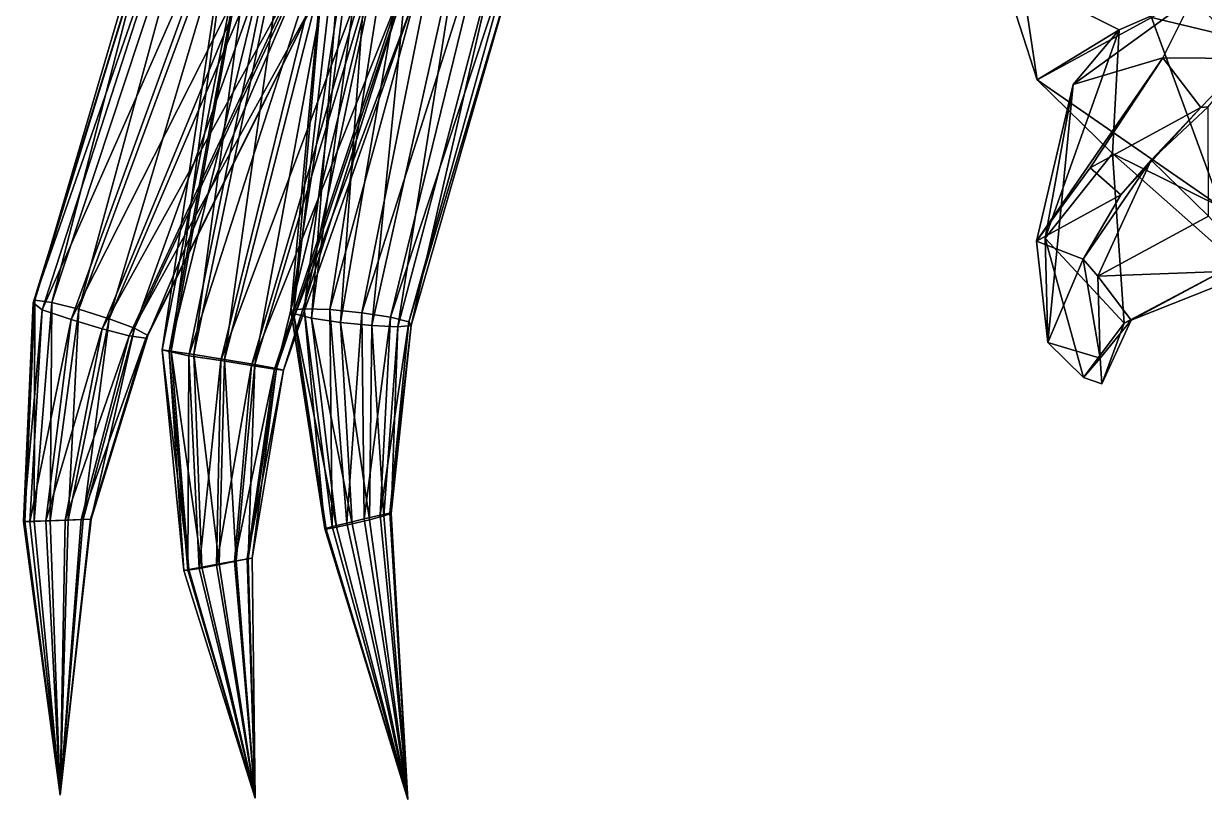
# Model space of a CAD drawing. Extents: x -86 to 86, y 0 to 86.
# Drawn here: x -47.63 to -5.78, y 0.04 to 27.53 of the extents above; entities that cross this region are included whole.
import ezdxf

# ---------------------------------------------------------------- set-up
doc = ezdxf.new("R2010")
doc.units = 0

msp = doc.modelspace()

# ---------------------------------------------------------------- linework, layer by layer
at = {"color": 1}
for points in [[(-36.451328, 35.804855, -24.64559), (-38.154564, 17.376732, -26.653551), (-38.058716, 17.256302, -25.597281)], [(-36.451328, 35.804855, -24.64559), (-35.353214, 35.496948, -26.266121), (-38.154564, 17.376732, -26.653551)], [(-36.005215, 35.22718, -23.028061), (-36.451328, 35.804855, -24.64559), (-38.058716, 17.256302, -25.597281)], [(-42.011753, 35.518158, 13.512199), (-47.225216, 17.733818, 15.263124), (-46.629429, 17.649612, 16.144794)], [(-42.011753, 35.518158, 13.512199), (-41.940063, 34.914597, 11.626104), (-47.225216, 17.733818, 15.263124)], [(-40.903469, 34.944229, 14.773724), (-42.011753, 35.518158, 13.512199), (-46.629429, 17.649612, 16.144794)], [(-35.353214, 35.496948, -26.266121), (-37.678604, 17.427895, -27.608332), (-38.154564, 17.376732, -26.653551)], [(-36.005215, 35.22718, -23.028061), (-38.058716, 17.256302, -25.597281), (-37.418777, 17.097298, -24.716274)], [(-35.353214, 35.496948, -26.266121), (-34.082767, 34.609283, -27.668501), (-37.678604, 17.427895, -27.608332)], [(-35.164825, 34.062515, -21.611168), (-36.005215, 35.22718, -23.028061), (-37.418777, 17.097298, -24.716274)], [(-41.940063, 34.914597, 11.626104), (-41.698444, 33.720123, 9.928019), (-47.293747, 17.640171, 14.201382)], [(-41.940063, 34.914597, 11.626104), (-47.293747, 17.640171, 14.201382), (-47.225216, 17.733818, 15.263124)], [(-40.903469, 34.944229, 14.773724), (-46.629429, 17.649612, 16.144794), (-45.664829, 17.409309, 16.616777)], [(-39.648525, 33.706627, 15.755428), (-40.903469, 34.944229, 14.773724), (-45.664829, 17.409309, 16.616777)], [(-39.913616, 34.369514, -6.983901), (-42.722115, 15.967926, -6.833752), (-42.401119, 15.930763, -5.816414)], [(-39.913616, 34.369514, -6.983901), (-39.211216, 33.864227, -8.766625), (-42.722115, 15.967926, -6.833752)], [(-39.145348, 33.90403, -5.453469), (-39.913616, 34.369514, -6.983901), (-42.401119, 15.930763, -5.816414)], [(-34.082767, 34.609283, -27.668501), (-36.774094, 17.400002, -28.479263), (-37.678604, 17.427895, -27.608332)], [(-34.082767, 34.609283, -27.668501), (-32.465408, 33.166695, -27.602398), (-36.774094, 17.400002, -28.479263)], [(-39.145348, 33.90403, -5.453469), (-42.401119, 15.930763, -5.816414), (-41.589756, 15.809044, -5.083033)], [(-38.059357, 32.814987, -4.14775), (-39.145348, 33.90403, -5.453469), (-41.589756, 15.809044, -5.083033)], [(-35.164825, 34.062515, -21.611168), (-37.418777, 17.097298, -24.716274), (-36.399971, 16.9422, -24.261278)], [(-33.709816, 32.547554, -20.771526), (-35.164825, 34.062515, -21.611168), (-36.399971, 16.9422, -24.261278)], [(-41.698444, 33.720123, 9.928019), (-46.967236, 17.38707, 13.015308), (-47.293747, 17.640171, 14.201382)], [(-41.698444, 33.720123, 9.928019), (-40.504635, 31.986488, 9.407804), (-46.967236, 17.38707, 13.015308)], [(-39.648525, 33.706627, 15.755428), (-45.664829, 17.409309, 16.616777), (-44.591972, 17.075172, 16.536928)], [(-38.213871, 31.973648, 15.991493), (-39.648525, 33.706627, 15.755428), (-44.591972, 17.075172, 16.536928)], [(-39.211216, 33.864227, -8.766625), (-42.466072, 15.911507, -7.869134), (-42.722115, 15.967926, -6.833752)], [(-39.211216, 33.864227, -8.766625), (-38.315117, 32.790405, -10.319869), (-42.466072, 15.911507, -7.869134)], [(-32.465408, 33.166695, -27.602398), (-35.636467, 17.284431, -28.32688), (-36.774094, 17.400002, -28.479263)], [(-32.465408, 33.166695, -27.602398), (-31.058853, 31.697678, -27.011452), (-35.636467, 17.284431, -28.32688)], [(-11.704825, 25.54068, 39.765533), (-12.945855, 29.396553, 45.966255), (-12.869248, 33.323929, 31.477707)], [(-11.704825, 25.54068, 39.765533), (-12.869248, 33.323929, 31.477707), (-7.64535, 27.754784, 26.308624)], [(-38.315117, 32.790405, -10.319869), (-41.776886, 15.758598, -8.907922), (-42.466072, 15.911507, -7.869134)], [(-38.315117, 32.790405, -10.319869), (-36.779339, 31.267044, -10.468317), (-41.776886, 15.758598, -8.907922)], [(-38.059357, 32.814987, -4.14775), (-41.589756, 15.809044, -5.083033), (-40.502571, 15.633682, -4.845722)], [(-36.514576, 31.293633, -3.502551), (-38.059357, 32.814987, -4.14775), (-40.502571, 15.633682, -4.845722)], [(-33.709816, 32.547554, -20.771526), (-36.399971, 16.9422, -24.261278), (-35.281593, 16.829933, -24.341585)], [(-32.083641, 31.201607, -21.358267), (-33.709816, 32.547554, -20.771526), (-35.281593, 16.829933, -24.341585)], [(-40.504635, 31.986488, 9.407804), (-45.939865, 17.052505, 12.611134), (-46.967236, 17.38707, 13.015308)], [(-40.504635, 31.986488, 9.407804), (-39.229656, 30.295753, 9.446312), (-45.939865, 17.052505, 12.611134)], [(-38.213871, 31.973648, 15.991493), (-44.591972, 17.075172, 16.536928), (-43.697735, 16.736065, 15.940968)], [(-37.32708, 30.300087, 14.890108), (-38.213871, 31.973648, 15.991493), (-43.697735, 16.736065, 15.940968)], [(-0.006468, 25.92337, 24.383583), (-7.64535, 27.754784, 26.308624), (-0.003063, 31.98484, 10.022373)], [(-31.058853, 31.697678, -27.011452), (-34.622059, 17.125858, -27.825207), (-35.636467, 17.284431, -28.32688)], [(-31.058853, 31.697678, -27.011452), (-30.194481, 30.544746, -25.713161), (-34.622059, 17.125858, -27.825207)], [(-36.779339, 31.267044, -10.468317), (-40.638878, 15.590397, -8.994062), (-41.776886, 15.758598, -8.907922)], [(-36.779339, 31.267044, -10.468317), (-35.334694, 29.77343, -10.058725), (-40.638878, 15.590397, -8.994062)], [(-36.514576, 31.293633, -3.502551), (-40.502571, 15.633682, -4.845722), (-39.434349, 15.450459, -5.154191)], [(-35.110001, 29.811394, -4.296537), (-36.514576, 31.293633, -3.502551), (-39.434349, 15.450459, -5.154191)], [(-32.083641, 31.201607, -21.358267), (-35.281593, 16.829933, -24.341585), (-34.361305, 16.791348, -24.938578)], [(-30.804728, 30.269844, -22.484556), (-32.083641, 31.201607, -21.358267), (-34.361305, 16.791348, -24.938578)], [(-39.229656, 30.295753, 9.446312), (-44.847748, 16.718201, 12.574173), (-45.939865, 17.052505, 12.611134)], [(-39.229656, 30.295753, 9.446312), (-38.012318, 29.058868, 10.312412), (-44.847748, 16.718201, 12.574173)], [(-37.32708, 30.300087, 14.890108), (-43.697735, 16.736065, 15.940968), (-43.221367, 16.483051, 14.985001)], [(-36.945724, 29.074593, 13.432348), (-37.32708, 30.300087, 14.890108), (-43.221367, 16.483051, 14.985001)], [(-30.194481, 30.544746, -25.713161), (-33.976479, 16.961433, -26.95293), (-34.622059, 17.125858, -27.825207)], [(-30.804728, 30.269844, -22.484556), (-34.361305, 16.791348, -24.938578), (-33.885952, 16.839756, -25.893059)], [(-30.194481, 30.544746, -25.713161), (-30.102068, 30.021606, -24.056316), (-33.976479, 16.961433, -26.95293)], [(-30.102068, 30.021606, -24.056316), (-30.804728, 30.269844, -22.484556), (-33.885952, 16.839756, -25.893059)], [(-35.334694, 29.77343, -10.058725), (-39.545853, 15.415726, -8.710106), (-40.638878, 15.590397, -8.994062)], [(-35.334694, 29.77343, -10.058725), (-34.25095, 28.684769, -8.874556), (-39.545853, 15.415726, -8.710106)], [(-35.110001, 29.811394, -4.296537), (-39.434349, 15.450459, -5.154191), (-38.669975, 15.308868, -5.929111)], [(-34.146652, 28.716263, -5.579104), (-35.110001, 29.811394, -4.296537), (-38.669975, 15.308868, -5.929111)], [(-30.102068, 30.021606, -24.056316), (-33.885952, 16.839756, -25.893059), (-33.976479, 16.961433, -26.95293)], [(-8.797855, 27.313873, 48.28727), (-6.178927, 28.462631, 52.511536), (-12.945855, 29.396553, 45.966255)], [(-8.797855, 27.313873, 48.28727), (-12.945855, 29.396553, 45.966255), (-11.704825, 25.54068, 39.765533)], [(-38.012318, 29.058868, 10.312412), (-43.883556, 16.471016, 13.036667), (-44.847748, 16.718201, 12.574173)], [(-38.012318, 29.058868, 10.312412), (-37.176987, 28.611496, 11.771671), (-43.883556, 16.471016, 13.036667)], [(-37.176987, 28.611496, 11.771671), (-36.945724, 29.074593, 13.432348), (-43.290665, 16.386845, 13.924208)], [(-36.945724, 29.074593, 13.432348), (-43.221367, 16.483051, 14.985001), (-43.290665, 16.386845, 13.924208)], [(-37.176987, 28.611496, 11.771671), (-43.290665, 16.386845, 13.924208), (-43.883556, 16.471016, 13.036667)], [(-34.25095, 28.684769, -8.874556), (-38.731113, 15.28756, -7.985917), (-39.545853, 15.415726, -8.710106)], [(-34.25095, 28.684769, -8.874556), (-33.81673, 28.297333, -7.234831), (-38.731113, 15.28756, -7.985917)], [(-34.146652, 28.716263, -5.579104), (-38.669975, 15.308868, -5.929111), (-38.414558, 15.249767, -6.963813)], [(-33.81673, 28.297333, -7.234831), (-34.146652, 28.716263, -5.579104), (-38.414558, 15.249767, -6.963813)], [(-8.797855, 27.313873, 48.28727), (-10.422258, 25.380997, 51.140785), (-6.178927, 28.462631, 52.511536)], [(-10.422258, 25.380997, 51.140785), (-7.249038, 26.326492, 53.634079), (-6.178927, 28.462631, 52.511536)], [(-6.178927, 28.462631, 52.511536), (-7.249038, 26.326492, 53.634079), (-4.229031, 26.303001, 52.514938)], [(-6.178927, 28.462631, 52.511536), (-4.229031, 26.303001, 52.514938), (-3.241655, 28.500084, 53.78627)], [(-33.81673, 28.297333, -7.234831), (-38.414558, 15.249767, -6.963813), (-38.731113, 15.28756, -7.985917)], [(-5.17589, 21.02565, 35.487473), (-11.704825, 25.54068, 39.765533), (-7.64535, 27.754784, 26.308624)], [(-5.17589, 21.02565, 35.487473), (-7.64535, 27.754784, 26.308624), (-0.006468, 25.92337, 24.383583)], [(-9.032102, 22.934006, 44.375557), (-8.797855, 27.313873, 48.28727), (-11.704825, 25.54068, 39.765533)], [(-9.032102, 22.934006, 44.375557), (-11.417465, 19.933067, 47.753746), (-8.797855, 27.313873, 48.28727)], [(-11.417465, 19.933067, 47.753746), (-10.422258, 25.380997, 51.140785), (-8.797855, 27.313873, 48.28727)], [(-10.422258, 25.380997, 51.140785), (-11.720147, 19.823776, 55.954071), (-7.249038, 26.326492, 53.634079)], [(-11.720147, 19.823776, 55.954071), (-9.825407, 22.417847, 56.344254), (-7.249038, 26.326492, 53.634079)], [(-7.249038, 26.326492, 53.634079), (-9.825407, 22.417847, 56.344254), (-5.904505, 24.556366, 53.280663)], [(-7.249038, 26.326492, 53.634079), (-5.904505, 24.556366, 53.280663), (-4.229031, 26.303001, 52.514938)], [(-4.229031, 26.303001, 52.514938), (-5.904505, 24.556366, 53.280663), (-5.645744, 24.582588, 49.751648)], [(-9.032102, 22.934006, 44.375557), (-11.704825, 25.54068, 39.765533), (-5.17589, 21.02565, 35.487473)], [(-11.328602, 16.236538, 55.949982), (-11.720147, 19.823776, 55.954071), (-10.422258, 25.380997, 51.140785)], [(-11.417465, 19.933067, 47.753746), (-11.328602, 16.236538, 55.949982), (-10.422258, 25.380997, 51.140785)], [(-9.825407, 22.417847, 56.344254), (-8.734528, 21.4618, 55.998329), (-5.904505, 24.556366, 53.280663)], [(-5.904505, 24.556366, 53.280663), (-8.734528, 21.4618, 55.998329), (-7.663395, 22.693977, 51.618813)], [(-5.904505, 24.556366, 53.280663), (-7.663395, 22.693977, 51.618813), (-5.645744, 24.582588, 49.751648)], [(-5.645744, 24.582588, 49.751648), (-7.663395, 22.693977, 51.618813), (-5.625316, 20.710712, 47.306023)], [(-8.623533, 16.922253, 46.509995), (-11.417465, 19.933067, 47.753746), (-9.032102, 22.934006, 44.375557)], [(-8.734528, 21.4618, 55.998329), (-10.069187, 19.188454, 56.171631), (-7.663395, 22.693977, 51.618813)], [(-7.663395, 22.693977, 51.618813), (-10.069187, 19.188454, 56.171631), (-9.548261, 18.578659, 48.71933)], [(-7.663395, 22.693977, 51.618813), (-9.548261, 18.578659, 48.71933), (-5.625316, 20.710712, 47.306023)], [(-4.629088, 19.032852, 41.417854), (-9.032102, 22.934006, 44.375557), (-5.17589, 21.02565, 35.487473)], [(-4.629088, 19.032852, 41.417854), (-8.623533, 16.922253, 46.509995), (-9.032102, 22.934006, 44.375557)], [(-8.734528, 21.4618, 55.998329), (-9.825407, 22.417847, 56.344254), (-11.720147, 19.823776, 55.954071)], [(-10.069187, 19.188454, 56.171631), (-8.734528, 21.4618, 55.998329), (-11.720147, 19.823776, 55.954071)], [(-5.625316, 20.710712, 47.306023), (-9.548261, 18.578659, 48.71933), (-3.898771, 18.796227, 45.041183)], [(-10.069187, 19.188454, 56.171631), (-11.720147, 19.823776, 55.954071), (-11.328602, 16.236538, 55.949982)], [(-8.623533, 16.922253, 46.509995), (-10.055568, 14.99823, 53.604118), (-11.417465, 19.933067, 47.753746)], [(-10.055568, 14.99823, 53.604118), (-11.328602, 16.236538, 55.949982), (-11.417465, 19.933067, 47.753746)], [(-9.471994, 15.679184, 56.329277), (-10.069187, 19.188454, 56.171631), (-11.328602, 16.236538, 55.949982)], [(-10.069187, 19.188454, 56.171631), (-9.471994, 15.679184, 56.329277), (-9.548261, 18.578659, 48.71933)], [(-8.370902, 17.025078, 47.52256), (-8.623533, 16.922253, 46.509995), (-4.629088, 19.032852, 41.417854)], [(-3.898771, 18.796227, 45.041183), (-8.370902, 17.025078, 47.52256), (-4.629088, 19.032852, 41.417854)], [(-9.548261, 18.578659, 48.71933), (-8.370902, 17.025078, 47.52256), (-3.898771, 18.796227, 45.041183)], [(-9.548261, 18.578659, 48.71933), (-9.471994, 15.679184, 56.329277), (-8.370902, 17.025078, 47.52256)], [(-47.293747, 17.640171, 14.201382), (-46.967236, 17.38707, 13.015308), (-47.627865, 9.886276, 14.788448)], [(-47.293747, 17.640171, 14.201382), (-47.627865, 9.886276, 14.788448), (-47.586498, 9.886772, 15.412386)], [(-47.225216, 17.733818, 15.263124), (-47.586498, 9.886772, 15.412386), (-47.24865, 9.895298, 15.897968)], [(-47.225216, 17.733818, 15.263124), (-47.293747, 17.640171, 14.201382), (-47.586498, 9.886772, 15.412386)], [(-46.629429, 17.649612, 16.144794), (-47.225216, 17.733818, 15.263124), (-47.24865, 9.895298, 15.897968)], [(-46.629429, 17.649612, 16.144794), (-47.24865, 9.895298, 15.897968), (-46.683899, 9.914368, 16.136524)], [(-45.664829, 17.409309, 16.616777), (-46.629429, 17.649612, 16.144794), (-46.683899, 9.914368, 16.136524)], [(-46.967236, 17.38707, 13.015308), (-47.410236, 9.88213, 14.12129), (-47.627865, 9.886276, 14.788448)], [(-46.967236, 17.38707, 13.015308), (-45.939865, 17.052505, 12.611134), (-47.410236, 9.88213, 14.12129)], [(-45.664829, 17.409309, 16.616777), (-46.683899, 9.914368, 16.136524), (-46.052299, 9.936188, 16.077295)], [(-44.591972, 17.075172, 16.536928), (-45.664829, 17.409309, 16.616777), (-46.052299, 9.936188, 16.077295)], [(-38.154564, 17.376732, -26.653551), (-37.678604, 17.427895, -27.608332), (-36.953831, 9.625095, -27.099958)], [(-38.058716, 17.256302, -25.597281), (-38.154564, 17.376732, -26.653551), (-36.903835, 9.613926, -26.510567)], [(-38.154564, 17.376732, -26.653551), (-36.953831, 9.625095, -27.099958), (-36.903835, 9.613926, -26.510567)], [(-37.418777, 17.097298, -24.716274), (-38.058716, 17.256302, -25.597281), (-36.543003, 9.68256, -26.019335)], [(-38.058716, 17.256302, -25.597281), (-36.903835, 9.613926, -26.510567), (-36.543003, 9.68256, -26.019335)], [(-37.678604, 17.427895, -27.608332), (-36.774094, 17.400002, -28.479263), (-36.68605, 9.708351, -27.658859)], [(-37.678604, 17.427895, -27.608332), (-36.68605, 9.708351, -27.658859), (-36.953831, 9.625095, -27.099958)], [(-36.774094, 17.400002, -28.479263), (-35.636467, 17.284431, -28.32688), (-36.176212, 9.832943, -28.124716)], [(-36.774094, 17.400002, -28.479263), (-36.176212, 9.832943, -28.124716), (-36.68605, 9.708351, -27.658859)], [(-35.636467, 17.284431, -28.32688), (-35.55534, 9.986717, -28.086376), (-36.176212, 9.832943, -28.124716)], [(-35.636467, 17.284431, -28.32688), (-34.622059, 17.125858, -27.825207), (-35.55534, 9.986717, -28.086376)], [(-45.939865, 17.052505, 12.611134), (-46.839737, 9.909424, 13.830803), (-47.410236, 9.88213, 14.12129)], [(-45.939865, 17.052505, 12.611134), (-44.847748, 16.718201, 12.574173), (-46.839737, 9.909424, 13.830803)], [(-44.591972, 17.075172, 16.536928), (-46.052299, 9.936188, 16.077295), (-45.520302, 9.955139, 15.735563)], [(-43.697735, 16.736065, 15.940968), (-44.591972, 17.075172, 16.536928), (-45.520302, 9.955139, 15.735563)], [(-36.399971, 16.9422, -24.261278), (-37.418777, 17.097298, -24.716274), (-35.981312, 9.806789, -25.751068)], [(-37.418777, 17.097298, -24.716274), (-36.543003, 9.68256, -26.019335), (-35.981312, 9.806789, -25.751068)], [(-35.281593, 16.829933, -24.341585), (-36.399971, 16.9422, -24.261278), (-35.366642, 9.954033, -25.776737)], [(-36.399971, 16.9422, -24.261278), (-35.981312, 9.806789, -25.751068), (-35.366642, 9.954033, -25.776737)], [(-34.622059, 17.125858, -27.825207), (-34.991608, 10.116257, -27.707151), (-35.55534, 9.986717, -28.086376)], [(-35.281593, 16.829933, -24.341585), (-35.366642, 9.954033, -25.776737), (-34.860729, 10.086151, -26.091057)], [(-34.361305, 16.791348, -24.938578), (-35.281593, 16.829933, -24.341585), (-34.860729, 10.086151, -26.091057)], [(-34.622059, 17.125858, -27.825207), (-33.976479, 16.961433, -26.95293), (-34.991608, 10.116257, -27.707151)], [(-33.976479, 16.961433, -26.95293), (-34.652294, 10.180065, -27.194883), (-34.991608, 10.116257, -27.707151)], [(-34.361305, 16.791348, -24.938578), (-34.860729, 10.086151, -26.091057), (-34.599293, 10.168968, -26.610071)], [(-33.976479, 16.961433, -26.95293), (-33.885952, 16.839756, -25.893059), (-34.652294, 10.180065, -27.194883)], [(-33.885952, 16.839756, -25.893059), (-34.599293, 10.168968, -26.610071), (-34.652294, 10.180065, -27.194883)], [(-33.885952, 16.839756, -25.893059), (-34.361305, 16.791348, -24.938578), (-34.599293, 10.168968, -26.610071)], [(-9.415476, 14.763985, 54.184624), (-10.055568, 14.99823, 53.604118), (-8.623533, 16.922253, 46.509995)], [(-9.471994, 15.679184, 56.329277), (-9.415476, 14.763985, 54.184624), (-8.370902, 17.025078, 47.52256)], [(-8.370902, 17.025078, 47.52256), (-9.415476, 14.763985, 54.184624), (-8.623533, 16.922253, 46.509995)], [(-44.847748, 16.718201, 12.574173), (-46.149704, 9.941586, 13.865501), (-46.839737, 9.909424, 13.830803)], [(-44.847748, 16.718201, 12.574173), (-43.883556, 16.471016, 13.036667), (-46.149704, 9.941586, 13.865501)], [(-43.883556, 16.471016, 13.036667), (-45.593372, 9.961327, 14.133333), (-46.149704, 9.941586, 13.865501)], [(-43.883556, 16.471016, 13.036667), (-43.290665, 16.386845, 13.924208), (-45.593372, 9.961327, 14.133333)], [(-43.290665, 16.386845, 13.924208), (-45.255264, 9.96909, 14.613497), (-45.593372, 9.961327, 14.133333)], [(-43.697735, 16.736065, 15.940968), (-45.520302, 9.955139, 15.735563), (-45.228539, 9.966736, 15.199898)], [(-43.290665, 16.386845, 13.924208), (-43.221367, 16.483051, 14.985001), (-45.255264, 9.96909, 14.613497)], [(-43.221367, 16.483051, 14.985001), (-45.228539, 9.966736, 15.199898), (-45.255264, 9.96909, 14.613497)], [(-43.221367, 16.483051, 14.985001), (-43.697735, 16.736065, 15.940968), (-45.228539, 9.966736, 15.199898)], [(-42.401119, 15.930763, -5.816414), (-42.722115, 15.967926, -6.833752), (-41.769245, 8.184761, -6.233496)], [(-42.722115, 15.967926, -6.833752), (-41.947109, 8.149559, -6.79664), (-41.769245, 8.184761, -6.233496)], [(-42.722115, 15.967926, -6.833752), (-42.466072, 15.911507, -7.869134), (-41.947109, 8.149559, -6.79664)], [(-42.466072, 15.911507, -7.869134), (-41.776886, 15.758598, -8.907922), (-41.805744, 8.170189, -7.405408)], [(-42.466072, 15.911507, -7.869134), (-41.805744, 8.170189, -7.405408), (-41.947109, 8.149559, -6.79664)], [(-41.589756, 15.809044, -5.083033), (-42.401119, 15.930763, -5.816414), (-41.306896, 8.27314, -5.840247)], [(-42.401119, 15.930763, -5.816414), (-41.769245, 8.184761, -6.233496), (-41.306896, 8.27314, -5.840247)], [(-9.471994, 15.679184, 56.329277), (-11.328602, 16.236538, 55.949982), (-10.055568, 14.99823, 53.604118)], [(-41.776886, 15.758598, -8.907922), (-41.406384, 8.225677, -7.979788), (-41.805744, 8.170189, -7.405408)], [(-41.776886, 15.758598, -8.907922), (-40.638878, 15.590397, -8.994062), (-41.406384, 8.225677, -7.979788)], [(-40.502571, 15.633682, -4.845722), (-41.589756, 15.809044, -5.083033), (-40.695637, 8.386562, -5.712229)], [(-41.589756, 15.809044, -5.083033), (-41.306896, 8.27314, -5.840247), (-40.695637, 8.386562, -5.712229)], [(-40.638878, 15.590397, -8.994062), (-40.786842, 8.345863, -8.090783), (-41.406384, 8.225677, -7.979788)], [(-40.638878, 15.590397, -8.994062), (-39.545853, 15.415726, -8.710106), (-40.786842, 8.345863, -8.090783)], [(-40.502571, 15.633682, -4.845722), (-40.695637, 8.386562, -5.712229), (-40.096455, 8.49527, -5.883488)], [(-39.434349, 15.450459, -5.154191), (-40.502571, 15.633682, -4.845722), (-40.096455, 8.49527, -5.883488)], [(-9.415476, 14.763985, 54.184624), (-9.471994, 15.679184, 56.329277), (-10.055568, 14.99823, 53.604118)], [(-39.545853, 15.415726, -8.710106), (-40.148994, 8.473713, -7.855856), (-40.786842, 8.345863, -8.090783)], [(-39.545853, 15.415726, -8.710106), (-38.731113, 15.28756, -7.985917), (-40.148994, 8.473713, -7.855856)], [(-38.731113, 15.28756, -7.985917), (-39.703182, 8.560303, -7.437072), (-40.148994, 8.473713, -7.855856)], [(-39.434349, 15.450459, -5.154191), (-40.096455, 8.49527, -5.883488), (-39.667324, 8.571125, -6.310442)], [(-38.731113, 15.28756, -7.985917), (-38.414558, 15.249767, -6.963813), (-39.703182, 8.560303, -7.437072)], [(-38.414558, 15.249767, -6.963813), (-39.523392, 8.59502, -6.879035), (-39.703182, 8.560303, -7.437072)], [(-38.669975, 15.308868, -5.929111), (-39.434349, 15.450459, -5.154191), (-39.667324, 8.571125, -6.310442)], [(-38.669975, 15.308868, -5.929111), (-39.667324, 8.571125, -6.310442), (-39.523392, 8.59502, -6.879035)], [(-38.414558, 15.249767, -6.963813), (-38.669975, 15.308868, -5.929111), (-39.523392, 8.59502, -6.879035)], [(-34.008518, 0.041054, -27.178482), (-35.55534, 9.986717, -28.086376), (-34.991608, 10.116257, -27.707151)], [(-34.008518, 0.041054, -27.178482), (-34.860729, 10.086151, -26.091057), (-35.366642, 9.954033, -25.776737)], [(-34.008518, 0.041054, -27.178482), (-34.991608, 10.116257, -27.707151), (-34.652294, 10.180065, -27.194883)], [(-34.008518, 0.041054, -27.178482), (-34.599293, 10.168968, -26.610071), (-34.860729, 10.086151, -26.091057)], [(-34.008518, 0.041054, -27.178482), (-34.652294, 10.180065, -27.194883), (-34.599293, 10.168968, -26.610071)], [(-46.337135, 0.195691, 14.864149), (-47.586498, 9.886772, 15.412386), (-47.627865, 9.886276, 14.788448)], [(-46.337135, 0.195691, 14.864149), (-47.627865, 9.886276, 14.788448), (-47.410236, 9.88213, 14.12129)], [(-46.337135, 0.195691, 14.864149), (-47.24865, 9.895298, 15.897968), (-47.586498, 9.886772, 15.412386)], [(-46.337135, 0.195691, 14.864149), (-47.410236, 9.88213, 14.12129), (-46.839737, 9.909424, 13.830803)], [(-46.337135, 0.195691, 14.864149), (-46.683899, 9.914368, 16.136524), (-47.24865, 9.895298, 15.897968)], [(-46.337135, 0.195691, 14.864149), (-46.839737, 9.909424, 13.830803), (-46.149704, 9.941586, 13.865501)], [(-46.337135, 0.195691, 14.864149), (-46.052299, 9.936188, 16.077295), (-46.683899, 9.914368, 16.136524)], [(-46.337135, 0.195691, 14.864149), (-45.255264, 9.96909, 14.613497), (-45.228539, 9.966736, 15.199898)], [(-46.337135, 0.195691, 14.864149), (-45.593372, 9.961327, 14.133333), (-45.255264, 9.96909, 14.613497)], [(-46.337135, 0.195691, 14.864149), (-45.228539, 9.966736, 15.199898), (-45.520302, 9.955139, 15.735563)], [(-46.337135, 0.195691, 14.864149), (-46.149704, 9.941586, 13.865501), (-45.593372, 9.961327, 14.133333)], [(-46.337135, 0.195691, 14.864149), (-45.520302, 9.955139, 15.735563), (-46.052299, 9.936188, 16.077295)], [(-34.008518, 0.041054, -27.178482), (-36.953831, 9.625095, -27.099958), (-36.68605, 9.708351, -27.658859)], [(-34.008518, 0.041054, -27.178482), (-36.543003, 9.68256, -26.019335), (-36.903835, 9.613926, -26.510567)], [(-34.008518, 0.041054, -27.178482), (-36.68605, 9.708351, -27.658859), (-36.176212, 9.832943, -28.124716)], [(-34.008518, 0.041054, -27.178482), (-35.981312, 9.806789, -25.751068), (-36.543003, 9.68256, -26.019335)], [(-34.008518, 0.041054, -27.178482), (-36.176212, 9.832943, -28.124716), (-35.55534, 9.986717, -28.086376)], [(-34.008518, 0.041054, -27.178482), (-35.366642, 9.954033, -25.776737), (-35.981312, 9.806789, -25.751068)], [(-34.008518, 0.041054, -27.178482), (-36.903835, 9.613926, -26.510567), (-36.953831, 9.625095, -27.099958)], [(-39.420849, 0.080245, -6.955641), (-40.695637, 8.386562, -5.712229), (-41.306896, 8.27314, -5.840247)], [(-39.420849, 0.080245, -6.955641), (-40.786842, 8.345863, -8.090783), (-40.148994, 8.473713, -7.855856)], [(-39.420849, 0.080245, -6.955641), (-40.096455, 8.49527, -5.883488), (-40.695637, 8.386562, -5.712229)], [(-39.420849, 0.080245, -6.955641), (-40.148994, 8.473713, -7.855856), (-39.703182, 8.560303, -7.437072)], [(-39.420849, 0.080245, -6.955641), (-39.667324, 8.571125, -6.310442), (-40.096455, 8.49527, -5.883488)], [(-39.420849, 0.080245, -6.955641), (-39.703182, 8.560303, -7.437072), (-39.523392, 8.59502, -6.879035)], [(-39.420849, 0.080245, -6.955641), (-39.523392, 8.59502, -6.879035), (-39.667324, 8.571125, -6.310442)], [(-39.420849, 0.080245, -6.955641), (-41.769245, 8.184761, -6.233496), (-41.947109, 8.149559, -6.79664)], [(-39.420849, 0.080245, -6.955641), (-41.947109, 8.149559, -6.79664), (-41.805744, 8.170189, -7.405408)], [(-39.420849, 0.080245, -6.955641), (-41.805744, 8.170189, -7.405408), (-41.406384, 8.225677, -7.979788)], [(-39.420849, 0.080245, -6.955641), (-41.306896, 8.27314, -5.840247), (-41.769245, 8.184761, -6.233496)], [(-39.420849, 0.080245, -6.955641), (-41.406384, 8.225677, -7.979788), (-40.786842, 8.345863, -8.090783)]]:
    msp.add_3dface(points, dxfattribs=at)

doc.saveas('drawing.dxf')
